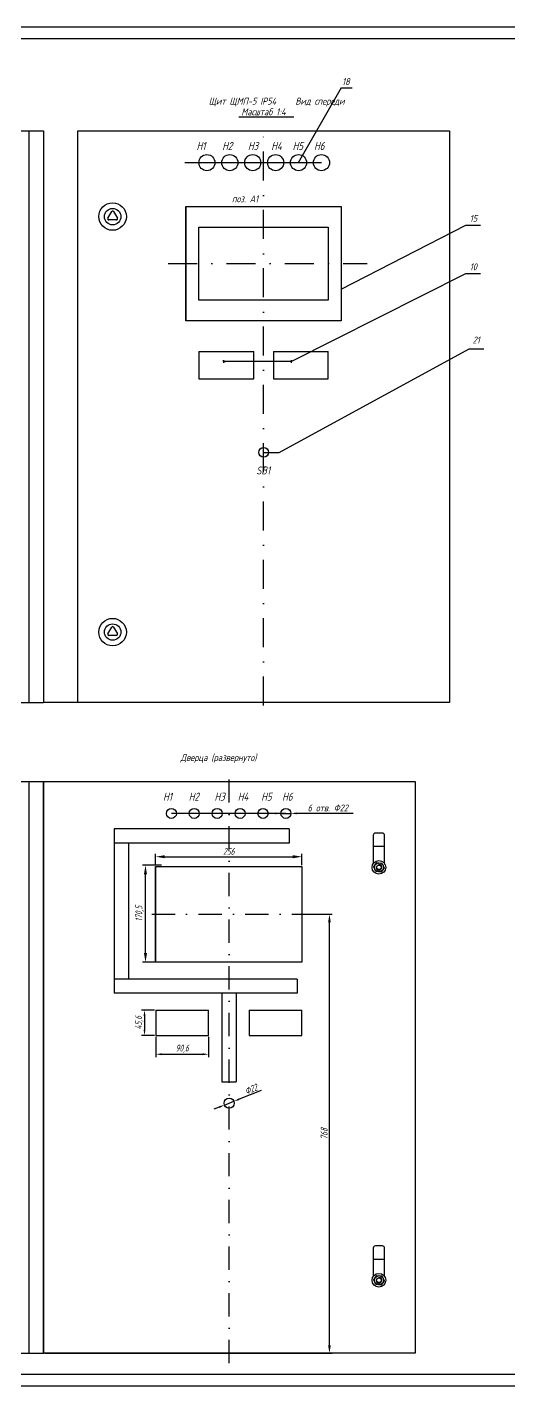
# Model space of a CAD drawing. Header units: millimetres. Extents: x 2155 to 4370, y 1157 to 1761.
# Drawn here: x 2539 to 2750, y 1157 to 1751 of the extents above; entities that cross this region are included whole.
import ezdxf

# ---------------------------------------------------------------- set-up
doc = ezdxf.new("R2010")
doc.units = ezdxf.units.MM
doc.linetypes.add('DASHDOTX2', pattern=[50.8, 25.4, -12.7, 0, -12.7])
doc.layers.add('АСУТП', color=7, linetype='Continuous')
doc.layers.add('ссылки', color=7, linetype='Continuous')
doc.styles.add('GOST тип А', font='GOST_A.TTF', dxfattribs={"oblique": 15})
doc.styles.get("Standard").update_dxf_attribs({"font": 'GOST_A.TTF', "width": 0.8, "oblique": 15, "height": 3})
doc.dimstyles.new('ISO-25', dxfattribs={"dimtxt": 3, "dimasz": 2.5, "dimexe": 1.25, "dimexo": 0.625, "dimtad": 1, "dimlfac": 4, "dimtxsty": 'Standard', "dimcen": 2.5, "dimadec": 0, "dimazin": 0, "dimtfac": 1, "dimtmove": 0, "dimatfit": 3, "dimfxl": 1.25, "dimlwd": 25, "dimarcsym": 0})

# ---------------------------------------------------------------- blocks, each defined once
blk = doc.blocks.new('*D148')
at = {"color": 0, "lineweight": -2}
for p, q in [((2659.87, 1363.17), (2672.52, 1363.17)), ((2546.84, 1171.25), (2672.52, 1171.25))]:
    blk.add_line(p, q, dxfattribs=at)
at = {"color": 0, "lineweight": 25}
blk.add_line((2671.27, 1174.75), (2671.27, 1359.67), dxfattribs=at)
at = {"color": 0}
for points in [[(2670.69, 1359.67), (2671.86, 1359.67), (2671.27, 1363.17)], [(2670.69, 1174.75), (2671.86, 1174.75), (2671.27, 1171.25)]]:
    blk.add_solid(points, dxfattribs=at)
at = {"layer": 'Defpoints', "color": 0}
for p in [(2659.24, 1363.17), (2671.27, 1363.17), (2546.22, 1171.25)]:
    blk.add_point(p, dxfattribs=at)
at = {"color": 0, "insert": (2668.95, 1267.21), "char_height": 3, "attachment_point": 5, "rotation": 90}
blk.add_mtext('768', dxfattribs=at)
blk = doc.blocks.new('*D149')
at = {"color": 0, "lineweight": -2}
for p, q in [((2595.3, 1384.67), (2595.3, 1389.6)), ((2659.24, 1384.67), (2659.24, 1389.6))]:
    blk.add_line(p, q, dxfattribs=at)
at = {"color": 0, "lineweight": 25}
blk.add_line((2599.3, 1388.35), (2655.24, 1388.35), dxfattribs=at)
at = {"color": 0}
for points in [[(2599.3, 1389.02), (2599.3, 1387.68), (2595.3, 1388.35)], [(2655.24, 1389.02), (2655.24, 1387.68), (2659.24, 1388.35)]]:
    blk.add_solid(points, dxfattribs=at)
at = {"layer": 'Defpoints', "color": 0}
for p in [(2595.3, 1384.05), (2659.24, 1388.35), (2659.24, 1384.05)]:
    blk.add_point(p, dxfattribs=at)
at = {"color": 0, "insert": (2627.27, 1390.68), "char_height": 3, "attachment_point": 5}
blk.add_mtext('256', dxfattribs=at)
blk = doc.blocks.new('*D150')
at = {"color": 0, "lineweight": -2}
for p, q in [((2597.92, 1384.67), (2589.63, 1384.67)), ((2597.92, 1342.19), (2589.63, 1342.19))]:
    blk.add_line(p, q, dxfattribs=at)
at = {"color": 0, "lineweight": 25}
blk.add_line((2590.88, 1346.19), (2590.88, 1380.67), dxfattribs=at)
at = {"color": 0}
for points in [[(2590.22, 1380.67), (2591.55, 1380.67), (2590.88, 1384.67)], [(2590.22, 1346.19), (2591.55, 1346.19), (2590.88, 1342.19)]]:
    blk.add_solid(points, dxfattribs=at)
at = {"layer": 'Defpoints', "color": 0}
for p in [(2590.88, 1384.67), (2598.55, 1384.67), (2598.55, 1342.19)]:
    blk.add_point(p, dxfattribs=at)
at = {"color": 0, "insert": (2588.33, 1363.43), "char_height": 3, "attachment_point": 5, "rotation": 90}
blk.add_mtext('170,5', dxfattribs=at)
blk = doc.blocks.new('*D151')
at = {"color": 0, "lineweight": -2}
for p, q in [((2595.41, 1309.62), (2595.41, 1300.75)), ((2618.41, 1309.62), (2618.41, 1300.75))]:
    blk.add_line(p, q, dxfattribs=at)
at = {"color": 0, "lineweight": 25}
blk.add_line((2597.91, 1302), (2615.91, 1302), dxfattribs=at)
at = {"color": 0}
for points in [[(2597.91, 1302.42), (2597.91, 1301.58), (2595.41, 1302)], [(2615.91, 1302.42), (2615.91, 1301.58), (2618.41, 1302)]]:
    blk.add_solid(points, dxfattribs=at)
at = {"layer": 'Defpoints', "color": 0}
for p in [(2595.41, 1310.25), (2618.41, 1310.25), (2618.41, 1302)]:
    blk.add_point(p, dxfattribs=at)
at = {"color": 0, "insert": (2606.91, 1304.35), "char_height": 3, "attachment_point": 5}
blk.add_mtext('90,6', dxfattribs=at)
blk = doc.blocks.new('*D152')
at = {"color": 0, "lineweight": -2}
for p, q in [((2594.78, 1321.25), (2589.21, 1321.25)), ((2594.78, 1310.25), (2589.21, 1310.25))]:
    blk.add_line(p, q, dxfattribs=at)
at = {"color": 0, "lineweight": 25}
blk.add_line((2590.46, 1318.75), (2590.46, 1312.75), dxfattribs=at)
at = {"color": 0}
for points in [[(2590.04, 1318.75), (2590.87, 1318.75), (2590.46, 1321.25)], [(2590.04, 1312.75), (2590.87, 1312.75), (2590.46, 1310.25)]]:
    blk.add_solid(points, dxfattribs=at)
at = {"layer": 'Defpoints', "color": 0}
for p in [(2595.41, 1321.25), (2590.46, 1310.25), (2595.41, 1310.25)]:
    blk.add_point(p, dxfattribs=at)
at = {"color": 0, "insert": (2588.11, 1315.75), "char_height": 3, "attachment_point": 5, "rotation": 90}
blk.add_mtext('45,6', dxfattribs=at)
blk = doc.blocks.new('*D171')
at = {"color": 0, "lineweight": 25}
for p, q in [((2647.55, 1407.29), (2645.05, 1407.29)), ((2650.05, 1407.29), (2654.45, 1407.29)), ((2681.62, 1407.29), (2656.95, 1407.29))]:
    blk.add_line(p, q, dxfattribs=at)
at = {"color": 0}
for points in [[(2647.55, 1407.71), (2647.55, 1406.87), (2650.05, 1407.29)], [(2656.95, 1407.71), (2656.95, 1406.87), (2654.45, 1407.29)]]:
    blk.add_solid(points, dxfattribs=at)
at = {"layer": 'Defpoints', "color": 0}
for p in [(2650.05, 1407.29), (2654.45, 1407.29)]:
    blk.add_point(p, dxfattribs=at)
at = {"color": 0, "insert": (2670.53, 1409.69), "char_height": 3, "attachment_point": 5, "rotation": 0.00339, "style": 'GOST тип А'}
blk.add_mtext('6 отв. Ф22', dxfattribs=at)
blk = doc.blocks.new('*D173')
at = {"color": 0, "lineweight": 25}
for p, q in [((2641.45, 1286.17), (2631.83, 1282.34)), ((2623.1, 1278.87), (2620.78, 1277.95)), ((2625.42, 1279.79), (2629.51, 1281.42))]:
    blk.add_line(p, q, dxfattribs=at)
at = {"color": 0}
for points in [[(2622.95, 1279.26), (2623.26, 1278.48), (2625.42, 1279.79)], [(2631.68, 1282.73), (2631.99, 1281.96), (2629.51, 1281.42)]]:
    blk.add_solid(points, dxfattribs=at)
at = {"layer": 'Defpoints', "color": 0}
for p in [(2625.42, 1279.79), (2629.51, 1281.42)]:
    blk.add_point(p, dxfattribs=at)
at = {"color": 0, "insert": (2637.02, 1286.7), "char_height": 3, "attachment_point": 5, "rotation": 21.69583}
blk.add_mtext('Ф22', dxfattribs=at)

msp = doc.modelspace()

# ---------------------------------------------------------------- linework, layer by layer
at = {"color": 7}
for p, q in [((2995.7984, 1751.0253), (2154.7984, 1751.0253)), ((2657.7649, 1691.7902), (2676.5771, 1724.7172)), ((2676.5771, 1724.4672), (2681.2142, 1724.4672)), ((2631.7202, 1711.8941), (2655.6984, 1711.8941)), ((2608.0908, 1691.7902), (2657.7649, 1691.7902)), ((2657.7649, 1691.7902), (2667.7764, 1691.7902)), ((2608.4486, 1672.6171), (2608.4486, 1622.6171)), ((2676.4486, 1636.5291), (2730.9337, 1664.5016)), ((2730.9337, 1664.5016), (2737.2913, 1664.5016)), ((2654.5114, 1604.8716), (2730.9337, 1643.3368)), ((2730.9337, 1643.3368), (2737.2913, 1643.3368)), ((2649.2614, 1565.1075), (2732.3477, 1610.4156)), ((2732.3477, 1610.4156), (2738.7053, 1610.4156)), ((2625, 1604.8716), (2625, 1605.5)), ((2625, 1605.5), (2625, 1604.25)), ((2654.5114, 1604.8716), (2625, 1604.8716)), ((2625, 1604.8716), (2625.75, 1604.8716)), ((2654.5114, 1605.5), (2654.5114, 1604.25)), ((2642.5114, 1565.1075), (2649.2614, 1565.1075)), ((2561.2926, 1455.7468), (2546.2491, 1455.7468)), ((2652.249, 1407.2902), (2602.1919, 1407.2902)), ((2577.2318, 1400.5918), (2577.2318, 1394.3418)), ((2561.2926, 1171.2468), (2546.2491, 1171.2468)), ((2154.7984, 1157.0253), (2995.7984, 1157.0253))]:
    msp.add_line(p, q, dxfattribs=at)
at = {"color": 7, "lineweight": 30}
for p, q in [((2174.7984, 1746.0253), (2990.7984, 1746.0253)), ((2471.2491, 1705.7468), (2546.2491, 1705.7468)), ((2539.8995, 1705.7468), (2539.8995, 1455.7468)), ((2546.2491, 1705.7468), (2546.2491, 1455.7468)), ((2561.2926, 1455.7468), (2561.2926, 1705.7468)), ((2561.2926, 1705.7468), (2723.7926, 1705.7468)), ((2723.7926, 1705.7468), (2723.7926, 1455.7468)), ((2574.4422, 1667.4872), (2576.105, 1670.3672)), ((2576.9364, 1670.3672), (2578.5992, 1667.4872)), ((2578.1835, 1666.7672), (2574.8579, 1666.7672)), ((2614.1986, 1609.25), (2614.1986, 1597.25)), ((2614.1986, 1609.25), (2638.1986, 1609.25)), ((2638.1986, 1597.25), (2638.1986, 1609.25)), ((2646.75, 1609.25), (2646.75, 1597.25)), ((2646.75, 1609.25), (2670.75, 1609.25)), ((2670.75, 1597.25), (2670.75, 1609.25)), ((2614.1986, 1597.25), (2638.1986, 1597.25)), ((2646.75, 1597.25), (2670.75, 1597.25)), ((2574.4422, 1485.8451), (2576.105, 1488.7251)), ((2578.1835, 1485.1251), (2574.8579, 1485.1251)), ((2576.9364, 1488.7251), (2578.5992, 1485.8451)), ((2471.2491, 1455.7468), (2546.2491, 1455.7468)), ((2723.7926, 1455.7468), (2561.2926, 1455.7468)), ((2471.2491, 1421.2468), (2546.2491, 1421.2468)), ((2539.8995, 1421.2468), (2539.8995, 1171.2468)), ((2546.2491, 1421.2468), (2546.2491, 1171.2468)), ((2546.2491, 1171.2468), (2546.2491, 1421.2468)), ((2546.2491, 1421.2468), (2708.7491, 1421.2468)), ((2708.7491, 1421.2468), (2708.7491, 1171.2468)), ((2653.7052, 1400.5918), (2577.2318, 1400.5918)), ((2577.2318, 1400.5918), (2577.2318, 1394.3418)), ((2653.7052, 1400.5918), (2653.7052, 1394.3418)), ((2690.396, 1397.7072), (2690.396, 1385.3655)), ((2694.396, 1398.7072), (2691.396, 1398.7072)), ((2695.396, 1385.3655), (2695.396, 1397.7072)), ((2653.7052, 1394.3418), (2577.2318, 1394.3418)), ((2577.2318, 1394.3418), (2577.2318, 1334.8772)), ((2583.4818, 1394.3418), (2583.4818, 1334.8772)), ((2695.396, 1392.7729), (2690.396, 1392.7729)), ((2657.2052, 1334.8772), (2577.2318, 1334.8772)), ((2577.2318, 1334.8772), (2577.2318, 1328.6272)), ((2657.2052, 1334.8772), (2657.2052, 1328.6272)), ((2657.2052, 1328.6272), (2577.2318, 1328.6272)), ((2624.2065, 1328.6272), (2624.2065, 1289.9587)), ((2630.4565, 1328.6272), (2630.4565, 1289.9587)), ((2595.4051, 1321.25), (2595.4051, 1310.25)), ((2595.4051, 1321.25), (2618.4051, 1321.25)), ((2618.4051, 1310.25), (2618.4051, 1321.25)), ((2636.2065, 1321.25), (2636.2065, 1310.25)), ((2636.2065, 1321.25), (2659.2065, 1321.25)), ((2659.2065, 1310.25), (2659.2065, 1321.25)), ((2595.4051, 1310.25), (2618.4051, 1310.25)), ((2636.2065, 1310.25), (2659.2065, 1310.25)), ((2624.2065, 1289.9587), (2630.4565, 1289.9587)), ((2694.396, 1218.1871), (2691.396, 1218.1871)), ((2690.396, 1217.1871), (2690.396, 1204.8454)), ((2695.396, 1212.2527), (2690.396, 1212.2527)), ((2695.396, 1204.8454), (2695.396, 1217.1871)), ((2471.2491, 1171.2468), (2546.2491, 1171.2468)), ((2708.7491, 1171.2468), (2546.2491, 1171.2468)), ((2990.7984, 1162.0253), (2174.7984, 1162.0253))]:
    msp.add_line(p, q, dxfattribs=at)
at = {"color": 7, "linetype": 'DASHDOTX2', "ltscale": 0.5}
for p, q in [((2642.5114, 1454.4489), (2642.5114, 1708.4778)), ((2600.8147, 1647.6682), (2687.6834, 1647.6682))]:
    msp.add_line(p, q, dxfattribs=at)
at = {"color": 7, "linetype": 'DASHDOTX2', "ltscale": 0.4}
for p, q in [((2627.4679, 1166.9489), (2627.4679, 1423.9778)), ((2593.6267, 1363.1682), (2663.4099, 1363.1682))]:
    msp.add_line(p, q, dxfattribs=at)
at = {"color": 7, "lineweight": 30}
for points in [[(2694.2206, 1385.5989), (2695.1966, 1383.5059), (2693.8719, 1381.6141), (2691.5713, 1381.8154), (2690.5953, 1383.9084), (2691.92, 1385.8002)], [(2694.2206, 1205.0788), (2695.1966, 1202.9858), (2693.8719, 1201.094), (2691.5713, 1201.2953), (2690.5953, 1203.3883), (2691.92, 1205.2801)]]:
    msp.add_lwpolyline(points, close=True, dxfattribs=at)
at = {"color": 7}
for centre, radius in [((2617.7192, 1691.7902), 3.5149), ((2627.7306, 1691.7902), 3.5149), ((2637.7421, 1691.7902), 3.5149), ((2647.7535, 1691.7902), 3.5149), ((2657.7649, 1691.7902), 3.5149), ((2667.7764, 1691.7902), 3.5149), ((2642.5114, 1565.1075), 2.1269), ((2602.1919, 1407.2902), 2.1994), ((2612.2033, 1407.2902), 2.1994), ((2622.2147, 1407.2902), 2.1994), ((2632.2262, 1407.2902), 2.1994), ((2642.2376, 1407.2902), 2.1994), ((2652.249, 1407.2902), 2.1994), ((2627.4679, 1280.6075), 2.1994)]:
    msp.add_circle(centre, radius, dxfattribs=at)
at = {"color": 7, "lineweight": 30}
for centre, radius in [((2576.5207, 1668.2072), 6), ((2576.5207, 1668.2072), 3.6), ((2576.5207, 1486.5651), 6), ((2576.5207, 1486.5651), 3.6), ((2692.896, 1383.7072), 3), ((2692.896, 1383.7072), 2), ((2692.896, 1383.7072), 1), ((2692.896, 1203.1871), 3), ((2692.896, 1203.1871), 2), ((2692.896, 1203.1871), 1)]:
    msp.add_circle(centre, radius, dxfattribs=at)
for centre, radius, start, end in [((2576.5207, 1670.1272), 0.48, 30, 150), ((2574.8579, 1667.2472), 0.48, 150, 270), ((2578.1835, 1667.2472), 0.48, 270, 30), ((2574.8579, 1485.6051), 0.48, 150, 270), ((2576.5207, 1488.4851), 0.48, 30, 150), ((2578.1835, 1485.6051), 0.48, 270, 30), ((2691.396, 1397.7072), 1, 90, 180), ((2694.396, 1397.7072), 1, 0, 90), ((2691.396, 1217.1871), 1, 90, 180), ((2694.396, 1217.1871), 1, 0, 90)]:
    msp.add_arc(centre, radius, start, end, dxfattribs=at)
at = {"color": 7}
for centre in [(2692.896, 1383.7072), (2692.896, 1203.1871)]:
    msp.add_arc(centre, 1.2255, 170.505786, 102.3456442, dxfattribs=at)
at = {"layer": 'АСУТП', "color": 7, "lineweight": 30}
for p, q in [((2608.4486, 1672.6171), (2676.4486, 1672.6171)), ((2608.4486, 1622.6171), (2608.4486, 1672.6171)), ((2676.4486, 1672.6171), (2676.4486, 1622.6171)), ((2676.4486, 1622.6171), (2608.4486, 1622.6171)), ((2595.2963, 1384.0466), (2659.2437, 1384.0466)), ((2595.2963, 1342.1875), (2595.2963, 1384.0466)), ((2659.2437, 1384.0466), (2659.2437, 1342.1875)), ((2659.2437, 1342.1875), (2595.2963, 1342.1875))]:
    msp.add_line(p, q, dxfattribs=at)
at = {"layer": 'АСУТП', "color": 7}
for p, q in [((2608.4486, 1672.6171), (2608.4486, 1622.6171)), ((2614.1986, 1663.6171), (2670.6986, 1663.6171)), ((2614.1986, 1631.6171), (2614.1986, 1663.6171)), ((2670.6986, 1663.6171), (2670.6986, 1631.6171)), ((2670.6986, 1631.6171), (2614.1986, 1631.6171)), ((2595.2963, 1384.0466), (2595.2963, 1342.1875))]:
    msp.add_line(p, q, dxfattribs=at)

# ---------------------------------------------------------------- texts
at = {"color": 7, "style": 'GOST тип А', "oblique": 15}
for s, p in [('Н1', (2613.1782, 1697.3434)), ('Н2', (2624.4005, 1697.3434)), ('Н3', (2635.6496, 1697.3434)), ('Н4', (2645.8106, 1697.3434)), ('Н5', (2655.1721, 1697.3434)), ('Н6', (2664.5336, 1697.3434)), ('SB1', (2639.2895, 1555.4732)), ('Н1', (2598.5408, 1412.8434)), ('Н2', (2609.7631, 1412.8434)), ('Н3', (2621.0122, 1412.8434)), ('Н4', (2631.1732, 1412.8434)), ('Н5', (2641.4232, 1412.8434)), ('Н6', (2650.5861, 1412.8434))]:
    msp.add_text(s, height=3.5, dxfattribs=at).set_placement(p)
at = {"color": 7, "lineweight": 0, "oblique": 15}
msp.add_text('поз. A1', height=3, dxfattribs=at).set_placement((2628.6523, 1674.4618))
at = {"layer": 'ссылки', "color": 7, "oblique": 15}
for s, p in [('18', (2676.7852, 1725.7561)), ('Щит ЩМП-5 IP54     Вид спереди', (2618.5248, 1717.1765)), ('Масштаб 1:4', (2632.7771, 1712.5119)), ('15', (2732.5623, 1665.9092)), ('10', (2732.5623, 1644.7444)), ('21', (2733.8241, 1612.7368)), ('Дверца (развернуто)', (2606.2168, 1430.1914))]:
    msp.add_text(s, height=3, dxfattribs=at).set_placement(p)

# ---------------------------------------------------------------- dimensions: what is measured, and where the dimension line sits
at = {"color": 7}
dim = msp.add_diameter_dim_2p(p1=(2650.0496, 1407.29), p2=(2654.4485, 1407.2903), text='6 отв. Ф22', dimstyle='ISO-25', override={"dimgap": 0.9, "dimtxsty": 'GOST тип А'}, dxfattribs=at)
dim.commit()
dim.dimension.update_dxf_attribs({"geometry": '*D171', "text_midpoint": (2670.5328, 1409.6923)})
dim = msp.add_linear_dim(base=(2659.2437, 1388.3515), p1=(2595.2963, 1384.0466), p2=(2659.2437, 1384.0466), text='256', dimstyle='ISO-25', override={"dimtxt": 3.5, "dimasz": 4, "dimgap": 0.825}, dxfattribs=at)
dim.commit()
dim.dimension.update_dxf_attribs({"geometry": '*D149', "text_midpoint": (2627.27, 1390.6776)})
for base, p1, p2, text, override, picture, middle in [((2590.8835, 1384.6716), (2598.5463, 1342.1875), (2598.5463, 1384.6716), '170,5', {"dimtxt": 3.5, "dimasz": 4, "dimgap": 0.825}, '*D150', (2588.3323, 1363.4296)), ((2671.2718, 1363.1682), (2546.2179, 1171.2468), (2659.2437, 1363.1682), '768', {"dimtxt": 3.5, "dimasz": 3.5, "dimgap": 0.825, "dimtxsty": 'Standard'}, '*D148', (2668.9457, 1267.2075))]:
    dim = msp.add_linear_dim(base=base, p1=p1, p2=p2, angle=90, text=text, dimstyle='ISO-25', override=override, dxfattribs=at)
    dim.commit()
    dim.dimension.update_dxf_attribs({"geometry": picture, "text_midpoint": middle})
dim = msp.add_linear_dim(base=(2590.4565, 1310.25), p1=(2595.4051, 1321.25), p2=(2595.4051, 1310.25), angle=90, text='45,6', dimstyle='ISO-25', dxfattribs=at)
dim.commit()
dim.dimension.update_dxf_attribs({"geometry": '*D152', "text_midpoint": (2588.1052, 1315.75)})
dim = msp.add_linear_dim(base=(2618.4051, 1302), p1=(2595.4051, 1310.25), p2=(2618.4051, 1310.25), text='90,6', dimstyle='ISO-25', dxfattribs=at)
dim.commit()
dim.dimension.update_dxf_attribs({"geometry": '*D151', "text_midpoint": (2606.9051, 1304.3512)})
dim = msp.add_diameter_dim_2p(p1=(2625.4243, 1279.7944), p2=(2629.5115, 1281.4206), text='Ф22', dimstyle='ISO-25', dxfattribs=at)
dim.commit()
dim.dimension.update_dxf_attribs({"geometry": '*D173', "text_midpoint": (2637.018, 1286.6953)})

doc.saveas('drawing.dxf')
